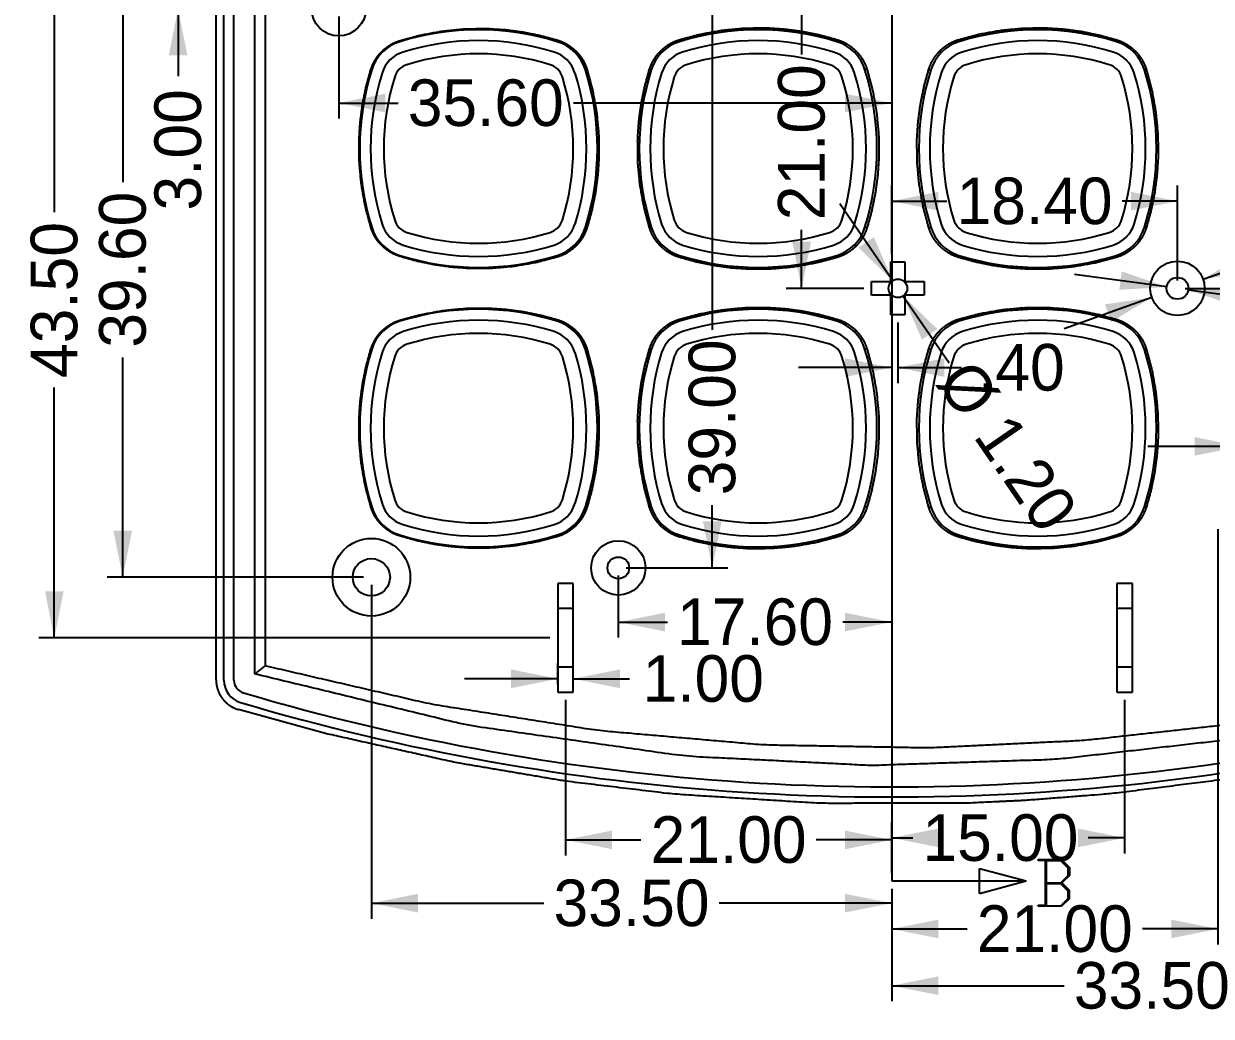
# Model space of a CAD drawing. Extents: x -97 to 297, y -189 to 89.
# Drawn here: x 78.1 to 154.6, y -67.9 to -4 of the extents above; entities that cross this region are included whole.
import ezdxf

# ---------------------------------------------------------------- set-up
doc = ezdxf.new("R2010")
doc.units = 0
doc.header["$MEASUREMENT"] = 0
doc.linetypes.add('dashed', pattern=[0])
doc.linetypes.add('solid', pattern=[0])
doc.layers.add('255', color=7, linetype='solid')
doc.dimstyles.get("Standard").update_dxf_attribs({"dimtxt": 0.18, "dimasz": 0.18, "dimexe": 0.18, "dimexo": 0.0625, "dimgap": 0.09, "dimtad": 0, "dimtih": 1, "dimtoh": 1, "dimdec": 4, "dimzin": 0, "dimdsep": 46, "dimtxsty": 'Standard', "dimcen": 0.09, "dimadec": 0, "dimazin": 0, "dimtfac": 1, "dimtdec": 4, "dimtofl": 0, "dimtmove": 0, "dimatfit": 0, "dimfxl": 1, "dimtolj": 1, "dimtzin": 0, "dimarcsym": 0})

# ---------------------------------------------------------------- blocks, each defined once
blk = doc.blocks.new('*D20')
at = {"layer": '255', "color": 4, "linetype": 'solid'}
for p, q in [((151.706, -20.906), (145.76, -20.103)), ((153.094, -21.094), (160.377, -22.078))]:
    blk.add_line(p, q, dxfattribs=at)
for points in [[(148.653, -21.099), (148.814, -19.91), (151.706, -20.906)], [(156.147, -20.901), (155.986, -22.09), (153.094, -21.094)]]:
    blk.add_solid(points, dxfattribs=at)
at = {"layer": '255', "color": 4, "linetype": 'solid', "insert": (166.862, -22.955), "char_height": 3, "attachment_point": 5, "rotation": 352.30304}
blk.add_mtext('{\\H3.000000;%%C 1.40}', dxfattribs=at)
blk = doc.blocks.new('*D21')
at = {"layer": '255', "color": 4, "linetype": 'solid'}
for p, q in [((154.048, -20.412), (161.502, -17.75)), ((150.752, -21.588), (145.101, -23.606))]:
    blk.add_line(p, q, dxfattribs=at)
for points in [[(156.672, -18.838), (157.075, -19.968), (154.048, -20.412)], [(148.128, -23.162), (147.725, -22.032), (150.752, -21.588)]]:
    blk.add_solid(points, dxfattribs=at)
at = {"layer": '255', "color": 4, "linetype": 'solid', "insert": (167.665, -15.55), "char_height": 3, "attachment_point": 5, "rotation": 19.64898}
blk.add_mtext('{\\H3.000000;%%C 3.50}', dxfattribs=at)
blk = doc.blocks.new('*D24')
at = {"layer": '255', "color": 4, "linetype": 'solid'}
for p, q in [((134.06, -20.506), (130.657, -15.564)), ((134.74, -21.494), (137.698, -25.79))]:
    blk.add_line(p, q, dxfattribs=at)
for points in [[(131.864, -18.375), (132.853, -17.695), (134.06, -20.506)], [(136.936, -23.625), (135.947, -24.305), (134.74, -21.494)]]:
    blk.add_solid(points, dxfattribs=at)
at = {"layer": '255', "color": 4, "linetype": 'solid', "insert": (141.409, -31.18), "char_height": 3, "attachment_point": 5, "rotation": 304.5459}
blk.add_mtext('{\\H3.000000;%%C 1.20}', dxfattribs=at)
blk = doc.blocks.new('*D34')
at = {"layer": '255', "color": 4, "linetype": 'solid'}
for p, q in [((85, 0), (79.087, 0)), ((80.087, 0), (80.087, -16.106)), ((80.087, -43.5), (80.087, -27.394)), ((112, -43.5), (79.087, -43.5))]:
    blk.add_line(p, q, dxfattribs=at)
for points in [[(80.687, -3), (79.487, -3), (80.087, 0)], [(79.487, -40.5), (80.687, -40.5), (80.087, -43.5)]]:
    blk.add_solid(points, dxfattribs=at)
at = {"layer": '255', "color": 4, "linetype": 'solid', "insert": (80.087, -21.75), "char_height": 3, "attachment_point": 5, "rotation": 90}
blk.add_mtext('{\\H3.000000;43.50}', dxfattribs=at)
blk = doc.blocks.new('*D35')
at = {"layer": '255', "color": 4, "linetype": 'solid'}
for p, q in [((113, 0), (123.448, 0)), ((122.448, 0), (122.448, -23.663)), ((122.448, -39), (122.448, -34.951)), ((116.9, -39), (123.448, -39))]:
    blk.add_line(p, q, dxfattribs=at)
for points in [[(123.048, -3), (121.848, -3), (122.448, 0)], [(121.848, -36), (123.048, -36), (122.448, -39)]]:
    blk.add_solid(points, dxfattribs=at)
at = {"layer": '255', "color": 4, "linetype": 'solid', "insert": (122.448, -29.307), "char_height": 3, "attachment_point": 5, "rotation": 90}
blk.add_mtext('{\\H3.000000;39.00}', dxfattribs=at)
blk = doc.blocks.new('*D36')
at = {"layer": '255', "color": 4, "linetype": 'solid'}
for p, q in [((85, 0), (83.491, 0)), ((84.491, 0), (84.491, -14.156)), ((84.491, -39.6), (84.491, -25.444)), ((100, -39.6), (83.491, -39.6))]:
    blk.add_line(p, q, dxfattribs=at)
for points in [[(85.091, -3), (83.891, -3), (84.491, 0)], [(83.891, -36.6), (85.091, -36.6), (84.491, -39.6)]]:
    blk.add_solid(points, dxfattribs=at)
at = {"layer": '255', "color": 4, "linetype": 'solid', "insert": (84.491, -19.8), "char_height": 3, "attachment_point": 5, "rotation": 90}
blk.add_mtext('{\\H3.000000;39.60}', dxfattribs=at)
blk = doc.blocks.new('*D37')
at = {"layer": '255', "color": 4, "linetype": 'solid'}
for p, q in [((133.5, 0), (127.2, 0)), ((128.2, 0), (128.2, -5.951)), ((128.2, -21), (128.2, -17.239)), ((132.2, -21), (127.2, -21))]:
    blk.add_line(p, q, dxfattribs=at)
for points in [[(128.8, -3), (127.6, -3), (128.2, 0)], [(127.6, -18), (128.8, -18), (128.2, -21)]]:
    blk.add_solid(points, dxfattribs=at)
at = {"layer": '255', "color": 4, "linetype": 'solid', "insert": (128.2, -11.595), "char_height": 3, "attachment_point": 5, "rotation": 90}
blk.add_mtext('{\\H3.000000;21.00}', dxfattribs=at)
blk = doc.blocks.new('*D38')
at = {"layer": '255', "color": 4, "linetype": 'solid'}
for p, q in [((156.76, 0), (159.716, 0)), ((158.716, 0), (158.716, -4.856)), ((158.716, -21), (158.716, -16.144)), ((152.9, -21), (159.716, -21))]:
    blk.add_line(p, q, dxfattribs=at)
for points in [[(159.316, -3), (158.116, -3), (158.716, 0)], [(158.116, -18), (159.316, -18), (158.716, -21)]]:
    blk.add_solid(points, dxfattribs=at)
at = {"layer": '255', "color": 4, "linetype": 'solid', "insert": (158.716, -10.5), "char_height": 3, "attachment_point": 5, "rotation": 90}
blk.add_mtext('{\\H3.000000;21.00}', dxfattribs=at)
blk = doc.blocks.new('*D51')
at = {"layer": '255', "color": 4, "linetype": 'solid'}
for p, q in [((88.053, 0), (88.053, 6)), ((86, 0), (89.053, 0)), ((97.9, -3), (87.053, -3)), ((88.053, -3), (88.053, -7.34))]:
    blk.add_line(p, q, dxfattribs=at)
for points in [[(87.453, 3), (88.653, 3), (88.053, 0)], [(88.653, -6), (87.453, -6), (88.053, -3)]]:
    blk.add_solid(points, dxfattribs=at)
at = {"layer": '255', "color": 4, "linetype": 'solid', "insert": (88.053, -12.084), "char_height": 3, "attachment_point": 5, "rotation": 90}
blk.add_mtext('{\\H3.000000;3.00}', dxfattribs=at)
blk = doc.blocks.new('*D63')
at = {"layer": '255', "color": 4, "linetype": 'solid'}
for p, q in [((134, -0.5), (134, -10.068)), ((98.4, -3.5), (98.4, -10.068)), ((98.4, -9.068), (102.219, -9.068)), ((134, -9.068), (113.508, -9.068))]:
    blk.add_line(p, q, dxfattribs=at)
for points in [[(101.4, -8.468), (101.4, -9.668), (98.4, -9.068)], [(131, -9.668), (131, -8.468), (134, -9.068)]]:
    blk.add_solid(points, dxfattribs=at)
at = {"layer": '255', "color": 4, "linetype": 'solid', "insert": (107.863, -9.068), "char_height": 3, "attachment_point": 5}
blk.add_mtext('{\\H3.000000;35.60}', dxfattribs=at)
blk = doc.blocks.new('*D64')
at = {"layer": '255', "color": 4, "linetype": 'solid'}
for p, q in [((134, -18.8), (134, -14.389)), ((152.4, -20.5), (152.4, -14.389)), ((134, -15.389), (137.556, -15.389)), ((152.4, -15.389), (148.844, -15.389))]:
    blk.add_line(p, q, dxfattribs=at)
for points in [[(137, -14.789), (137, -15.989), (134, -15.389)], [(149.4, -15.989), (149.4, -14.789), (152.4, -15.389)]]:
    blk.add_solid(points, dxfattribs=at)
at = {"layer": '255', "color": 4, "linetype": 'solid', "insert": (143.2, -15.389), "char_height": 3, "attachment_point": 5}
blk.add_mtext('{\\H3.000000;18.40}', dxfattribs=at)
blk = doc.blocks.new('*D65')
at = {"layer": '255', "color": 4, "linetype": 'solid'}
for p, q in [((134, -23.2), (134, -27.104)), ((134.4, -23.2), (134.4, -27.104)), ((134, -26.104), (128, -26.104)), ((134.4, -26.104), (138.505, -26.104))]:
    blk.add_line(p, q, dxfattribs=at)
for points in [[(131, -26.704), (131, -25.504), (134, -26.104)], [(137.4, -25.504), (137.4, -26.704), (134.4, -26.104)]]:
    blk.add_solid(points, dxfattribs=at)
at = {"layer": '255', "color": 4, "linetype": 'solid', "insert": (142.349, -26.104), "char_height": 3, "attachment_point": 5}
blk.add_mtext('{\\H3.000000;.40}', dxfattribs=at)
blk = doc.blocks.new('*D66')
at = {"layer": '255', "color": 4, "linetype": 'solid'}
for p, q in [((112.5, -46.5), (112.5, -45.141)), ((113.5, -46.5), (113.5, -45.141)), ((112.5, -46.141), (106.5, -46.141)), ((113.5, -46.141), (117.126, -46.141))]:
    blk.add_line(p, q, dxfattribs=at)
for points in [[(109.5, -46.741), (109.5, -45.541), (112.5, -46.141)], [(116.5, -45.541), (116.5, -46.741), (113.5, -46.141)]]:
    blk.add_solid(points, dxfattribs=at)
at = {"layer": '255', "color": 4, "linetype": 'solid', "insert": (121.87, -46.141), "char_height": 3, "attachment_point": 5}
blk.add_mtext('{\\H3.000000;1.00}', dxfattribs=at)
blk = doc.blocks.new('*D68')
at = {"layer": '255', "color": 4, "linetype": 'solid'}
for p, q in [((156.5, -34.5), (156.5, -30.177)), ((160.5, -34.5), (160.5, -30.177)), ((156.5, -31.177), (150.5, -31.177)), ((160.5, -31.177), (164.326, -31.177))]:
    blk.add_line(p, q, dxfattribs=at)
for points in [[(153.5, -31.777), (153.5, -30.577), (156.5, -31.177)], [(163.5, -30.577), (163.5, -31.777), (160.5, -31.177)]]:
    blk.add_solid(points, dxfattribs=at)
at = {"layer": '255', "color": 4, "linetype": 'solid', "insert": (169.07, -31.177), "char_height": 3, "attachment_point": 5}
blk.add_mtext('{\\H3.000000;4.00}', dxfattribs=at)
blk = doc.blocks.new('*D69')
at = {"layer": '255', "color": 4, "linetype": 'solid'}
for p, q in [((167.5, -37.6), (167.5, -66.899)), ((134, -59.656), (134, -66.899)), ((134, -65.899), (145.106, -65.899)), ((167.5, -65.899), (156.394, -65.899))]:
    blk.add_line(p, q, dxfattribs=at)
for points in [[(137, -65.299), (137, -66.499), (134, -65.899)], [(164.5, -66.499), (164.5, -65.299), (167.5, -65.899)]]:
    blk.add_solid(points, dxfattribs=at)
at = {"layer": '255', "color": 4, "linetype": 'solid', "insert": (150.75, -65.899), "char_height": 3, "attachment_point": 5}
blk.add_mtext('{\\H3.000000;33.50}', dxfattribs=at)
blk = doc.blocks.new('*D70')
at = {"layer": '255', "color": 4, "linetype": 'solid'}
for p, q in [((155, -36.5), (155, -63.246)), ((134, -59.656), (134, -63.246)), ((134, -62.246), (138.856, -62.246)), ((155, -62.246), (150.144, -62.246))]:
    blk.add_line(p, q, dxfattribs=at)
for points in [[(137, -61.646), (137, -62.846), (134, -62.246)], [(152, -62.846), (152, -61.646), (155, -62.246)]]:
    blk.add_solid(points, dxfattribs=at)
at = {"layer": '255', "color": 4, "linetype": 'solid', "insert": (144.5, -62.246), "char_height": 3, "attachment_point": 5}
blk.add_mtext('{\\H3.000000;21.00}', dxfattribs=at)
blk = doc.blocks.new('*D71')
at = {"layer": '255', "color": 4, "linetype": 'solid'}
for p, q in [((100.5, -40.1), (100.5, -61.586)), ((134, -59.656), (134, -61.586)), ((100.5, -60.586), (111.606, -60.586)), ((134, -60.586), (122.894, -60.586))]:
    blk.add_line(p, q, dxfattribs=at)
for points in [[(103.5, -59.986), (103.5, -61.186), (100.5, -60.586)], [(131, -61.186), (131, -59.986), (134, -60.586)]]:
    blk.add_solid(points, dxfattribs=at)
at = {"layer": '255', "color": 4, "linetype": 'solid', "insert": (117.25, -60.586), "char_height": 3, "attachment_point": 5}
blk.add_mtext('{\\H3.000000;33.50}', dxfattribs=at)
blk = doc.blocks.new('*D72')
at = {"layer": '255', "color": 4, "linetype": 'solid'}
for p, q in [((116.4, -39.5), (116.4, -43.488)), ((116.4, -42.488), (119.556, -42.488)), ((134, -42.488), (130.844, -42.488)), ((134, -42.1), (134, -43.488))]:
    blk.add_line(p, q, dxfattribs=at)
for points in [[(119.4, -41.888), (119.4, -43.088), (116.4, -42.488)], [(131, -43.088), (131, -41.888), (134, -42.488)]]:
    blk.add_solid(points, dxfattribs=at)
at = {"layer": '255', "color": 4, "linetype": 'solid', "insert": (125.2, -42.488), "char_height": 3, "attachment_point": 5}
blk.add_mtext('{\\H3.000000;17.60}', dxfattribs=at)
blk = doc.blocks.new('*D73')
at = {"layer": '255', "color": 4, "linetype": 'solid'}
for p, q in [((149, -47.5), (149, -57.386)), ((134, -58.656), (134, -55.386)), ((134, -56.386), (135.359, -56.386)), ((149, -56.386), (146.647, -56.386))]:
    blk.add_line(p, q, dxfattribs=at)
for points in [[(137, -55.786), (137, -56.986), (134, -56.386)], [(146, -56.986), (146, -55.786), (149, -56.386)]]:
    blk.add_solid(points, dxfattribs=at)
at = {"layer": '255', "color": 4, "linetype": 'solid', "insert": (141.003, -56.386), "char_height": 3, "attachment_point": 5}
blk.add_mtext('{\\H3.000000;15.00}', dxfattribs=at)
blk = doc.blocks.new('*D74')
at = {"layer": '255', "color": 4, "linetype": 'solid'}
for p, q in [((113, -47.5), (113, -57.512)), ((134, -58.656), (134, -55.512)), ((113, -56.512), (117.856, -56.512)), ((134, -56.512), (129.144, -56.512))]:
    blk.add_line(p, q, dxfattribs=at)
for points in [[(116, -55.912), (116, -57.112), (113, -56.512)], [(131, -57.112), (131, -55.912), (134, -56.512)]]:
    blk.add_solid(points, dxfattribs=at)
at = {"layer": '255', "color": 4, "linetype": 'solid', "insert": (123.5, -56.512), "char_height": 3, "attachment_point": 5}
blk.add_mtext('{\\H3.000000;21.00}', dxfattribs=at)

msp = doc.modelspace()

# ---------------------------------------------------------------- linework, layer by layer
at = {"layer": '255', "color": 1, "linetype": 'dashed'}
msp.add_line((134, 59.205), (134, -59.156), dxfattribs=at)
at = {"layer": '255', "color": 3, "linetype": 'solid'}
for p, q in [((90.5, -46.203), (90.5, 48.326)), ((91, -46.228), (91, 48.326)), ((91.65, -46.228), (91.65, 48.326)), ((93, -45.828), (93, 47.859)), ((93.67, 47.246), (93.67, -45.312)), ((102.31, -5.059), (102.33, -5.121)), ((112.501, -5.022), (112.47, -5.121)), ((120.293, -5.004), (120.33, -5.121)), ((130.511, -4.992), (130.47, -5.121)), ((138.29, -4.993), (138.33, -5.121)), ((148.506, -5.006), (148.47, -5.121)), ((100.467, -6.913), (100.521, -6.93)), ((114.383, -6.897), (114.279, -6.93)), ((118.408, -6.894), (118.521, -6.93)), ((132.408, -6.889), (132.279, -6.93)), ((136.392, -6.889), (136.521, -6.93)), ((150.391, -6.895), (150.279, -6.93)), ((100.467, -17.087), (100.521, -17.07)), ((114.383, -17.103), (114.279, -17.07)), ((118.408, -17.106), (118.521, -17.07)), ((132.408, -17.111), (132.279, -17.07)), ((136.392, -17.111), (136.521, -17.07)), ((150.391, -17.105), (150.279, -17.07)), ((102.31, -18.941), (102.33, -18.879)), ((112.501, -18.977), (112.47, -18.879)), ((120.293, -18.996), (120.33, -18.879)), ((130.511, -19.008), (130.47, -18.879)), ((138.29, -19.007), (138.33, -18.879)), ((148.506, -18.994), (148.47, -18.879)), ((133.95, -19.3), (134.85, -19.3)), ((133.95, -20.55), (133.95, -19.3)), ((134.85, -19.3), (134.85, -20.55)), ((132.7, -20.55), (133.95, -20.55)), ((132.7, -21.45), (132.7, -20.55)), ((134.85, -20.55), (136.1, -20.55)), ((136.1, -20.55), (136.1, -21.45)), ((133.95, -21.45), (132.7, -21.45)), ((133.95, -22.7), (133.95, -21.45)), ((134.85, -21.45), (134.85, -22.7)), ((136.1, -21.45), (134.85, -21.45)), ((134.85, -22.7), (133.95, -22.7)), ((102.31, -23.059), (102.33, -23.121)), ((112.501, -23.022), (112.47, -23.121)), ((120.293, -23.004), (120.33, -23.121)), ((130.511, -22.992), (130.47, -23.121)), ((138.29, -22.993), (138.33, -23.121)), ((148.506, -23.006), (148.47, -23.121)), ((100.467, -24.913), (100.521, -24.93)), ((114.383, -24.897), (114.279, -24.93)), ((118.408, -24.894), (118.521, -24.93)), ((132.408, -24.889), (132.279, -24.93)), ((136.392, -24.889), (136.521, -24.93)), ((150.391, -24.895), (150.279, -24.93)), ((100.467, -35.087), (100.521, -35.07)), ((114.383, -35.103), (114.279, -35.07)), ((118.408, -35.106), (118.521, -35.07)), ((132.408, -35.111), (132.279, -35.07)), ((136.392, -35.111), (136.521, -35.07)), ((150.391, -35.105), (150.279, -35.07)), ((102.31, -36.941), (102.33, -36.879)), ((112.501, -36.977), (112.47, -36.879)), ((120.293, -36.996), (120.33, -36.879)), ((130.511, -37.008), (130.47, -36.879)), ((138.29, -37.007), (138.33, -36.879)), ((148.506, -36.994), (148.47, -36.879)), ((112.5, -40), (112.5, -41.6)), ((113.5, -40), (112.5, -40)), ((113.5, -41.6), (113.5, -40)), ((148.5, -40), (148.5, -41.6)), ((149.5, -40), (148.5, -40)), ((149.5, -41.6), (149.5, -40)), ((112.5, -41.6), (112.5, -45.4)), ((112.5, -41.6), (113.5, -41.6)), ((113.5, -45.4), (113.5, -41.6)), ((148.5, -41.6), (148.5, -45.4)), ((148.5, -41.6), (149.5, -41.6)), ((149.5, -45.4), (149.5, -41.6)), ((112.5, -45.4), (112.5, -47)), ((113.5, -45.4), (112.5, -45.4)), ((113.5, -47), (113.5, -45.4)), ((148.5, -45.4), (148.5, -47)), ((149.5, -45.4), (148.5, -45.4)), ((149.5, -47), (149.5, -45.4)), ((112.5, -47), (113.5, -47)), ((148.5, -47), (149.5, -47)), ((97.696, -49.697), (91.936, -48.122))]:
    msp.add_line(p, q, dxfattribs=at)
at = {"layer": '255', "color": 1, "linetype": 'solid'}
for p, q in [((143.429, -57.777), (144.925, -57.777)), ((143.429, -57.849), (143.429, -57.777)), ((143.894, -57.849), (143.429, -57.849)), ((143.894, -60.721), (143.894, -57.849)), ((143.951, -57.852), (143.951, -59.268)), ((144.893, -57.852), (143.951, -57.852)), ((145.367, -58.325), (144.893, -57.852)), ((144.925, -57.777), (145.44, -58.289)), ((139.656, -59.959), (139.656, -58.352)), ((139.656, -58.352), (142.656, -59.156)), ((145.367, -58.795), (144.893, -59.268)), ((145.44, -58.803), (144.961, -59.277)), ((145.367, -58.795), (145.367, -58.325)), ((145.44, -58.289), (145.44, -58.803)), ((134, -59.156), (142.656, -59.156)), ((139.656, -59.959), (142.656, -59.156)), ((143.951, -59.268), (144.893, -59.268)), ((143.951, -59.341), (143.951, -60.755)), ((144.893, -59.341), (143.951, -59.341)), ((145.367, -59.813), (144.893, -59.341)), ((144.961, -59.277), (145.44, -59.768)), ((145.367, -60.283), (144.893, -60.755)), ((145.44, -60.282), (144.925, -60.777)), ((145.367, -60.283), (145.367, -59.813)), ((145.44, -60.282), (145.44, -59.768)), ((143.429, -60.721), (143.894, -60.721)), ((143.429, -60.777), (143.429, -60.721)), ((144.925, -60.777), (143.429, -60.777)), ((143.951, -60.755), (144.893, -60.755))]:
    msp.add_line(p, q, dxfattribs=at)
at = {"layer": '255', "color": 3, "linetype": 'solid'}
for centre, radius in [((98.4, -3), 1.75), ((152.4, -21), 1.75), ((134.4, -21), 0.6), ((152.4, -21), 0.7), ((100.5, -39.6), 2.5), ((116.4, -39), 1.75), ((100.5, -39.6), 1.2), ((116.4, -39), 0.7)]:
    msp.add_circle(centre, radius, dxfattribs=at)
for centre, radius, start, end in [((107.4, -21.404), 17.054, 72.70355, 107.2965), ((125.4, -21.404), 17.054, 72.70355, 107.2965), ((143.4, -21.404), 17.054, 72.70355, 107.2965), ((103.147, -7.747), 2.75, 107.2965, 162.7035), ((107.4, -21.404), 16.354, 72.70354, 107.2965), ((111.653, -7.747), 2.75, 17.29682, 72.70382), ((121.147, -7.747), 2.75, 107.2965, 162.7035), ((125.4, -21.404), 16.354, 72.70354, 107.2965), ((129.653, -7.747), 2.75, 17.29682, 72.70382), ((139.147, -7.747), 2.75, 107.2965, 162.7035), ((143.4, -21.404), 16.354, 72.70354, 107.2965), ((147.653, -7.747), 2.75, 17.29682, 72.70382), ((103.147, -7.747), 2.05, 107.2965, 162.7035), ((107.4, -21.404), 15.504, 72.70355, 107.2965), ((111.653, -7.747), 2.05, 17.29691, 72.70382), ((121.147, -7.747), 2.05, 107.2965, 162.7035), ((125.4, -21.404), 15.504, 72.70355, 107.2965), ((129.653, -7.747), 2.05, 17.29691, 72.70382), ((139.147, -7.747), 2.05, 107.2965, 162.7035), ((143.4, -21.404), 15.504, 72.70355, 107.2965), ((147.653, -7.747), 2.05, 17.29691, 72.70382), ((103.147, -7.747), 1.2, 107.2965, 162.7035), ((111.653, -7.747), 1.2, 17.29722, 72.70422), ((121.147, -7.747), 1.2, 107.2965, 162.7035), ((129.653, -7.747), 1.2, 17.29722, 72.70422), ((139.147, -7.747), 1.2, 107.2965, 162.7035), ((147.653, -7.747), 1.2, 17.29722, 72.70422), ((116.804, -12), 17.054, 162.7035, 197.29656), ((116.804, -12), 16.354, 162.7035, 197.29656), ((116.804, -12), 15.504, 162.7035, 197.2965), ((97.996, -12), 15.504, 342.7035, 377.29655), ((97.996, -12), 16.354, 342.7035, 377.29655), ((97.996, -12), 17.054, 342.7035, 377.29655), ((134.804, -12), 17.054, 162.7035, 197.29656), ((134.804, -12), 16.354, 162.7035, 197.29656), ((134.804, -12), 15.504, 162.7035, 197.2965), ((115.996, -12), 15.504, 342.7035, 377.29655), ((115.996, -12), 16.354, 342.7035, 377.29655), ((115.996, -12), 17.054, 342.7035, 377.29655), ((152.804, -12), 17.054, 162.7035, 197.29656), ((152.804, -12), 16.354, 162.7035, 197.29656), ((152.804, -12), 15.504, 162.7035, 197.2965), ((133.996, -12), 15.504, 342.7035, 377.29655), ((133.996, -12), 16.354, 342.7035, 377.29655), ((133.996, -12), 17.054, 342.7035, 377.29655), ((103.147, -16.253), 1.2, 197.2965, 252.7035), ((111.653, -16.253), 1.2, 287.2965, 342.7035), ((121.147, -16.253), 1.2, 197.2965, 252.7035), ((129.653, -16.253), 1.2, 287.2965, 342.7035), ((139.147, -16.253), 1.2, 197.2965, 252.7035), ((147.653, -16.253), 1.2, 287.2965, 342.7035), ((103.147, -16.253), 2.75, 197.29689, 252.7033), ((103.147, -16.253), 2.05, 197.297, 252.7033), ((107.4, -2.596), 15.504, 252.7035, 287.2965), ((111.653, -16.253), 2.05, 287.2965, 342.7035), ((111.653, -16.253), 2.75, 287.2965, 342.7035), ((121.147, -16.253), 2.75, 197.29689, 252.7033), ((121.147, -16.253), 2.05, 197.297, 252.7033), ((125.4, -2.596), 15.504, 252.7035, 287.2965), ((129.653, -16.253), 2.05, 287.2965, 342.7035), ((129.653, -16.253), 2.75, 287.2965, 342.7035), ((139.147, -16.253), 2.75, 197.29689, 252.7033), ((139.147, -16.253), 2.05, 197.297, 252.7033), ((143.4, -2.596), 15.504, 252.7035, 287.2965), ((147.653, -16.253), 2.05, 287.2965, 342.7035), ((147.653, -16.253), 2.75, 287.2965, 342.7035), ((107.4, -2.596), 16.354, 252.70347, 287.2965), ((125.4, -2.596), 16.354, 252.70347, 287.2965), ((143.4, -2.596), 16.354, 252.70347, 287.2965), ((107.4, -2.596), 17.054, 252.70347, 287.2965), ((125.4, -2.596), 17.054, 252.70347, 287.2965), ((143.4, -2.596), 17.054, 252.70347, 287.2965), ((107.4, -39.404), 17.054, 72.70355, 107.2965), ((125.4, -39.404), 17.054, 72.70355, 107.2965), ((143.4, -39.404), 17.054, 72.70355, 107.2965), ((103.147, -25.747), 2.75, 107.2965, 162.7035), ((107.4, -39.404), 16.354, 72.70354, 107.2965), ((111.653, -25.747), 2.75, 17.29682, 72.70382), ((121.147, -25.747), 2.75, 107.2965, 162.7035), ((125.4, -39.404), 16.354, 72.70354, 107.2965), ((129.653, -25.747), 2.75, 17.29682, 72.70382), ((139.147, -25.747), 2.75, 107.2965, 162.7035), ((143.4, -39.404), 16.354, 72.70354, 107.2965), ((147.653, -25.747), 2.75, 17.29682, 72.70382), ((103.147, -25.747), 2.05, 107.2965, 162.7035), ((107.4, -39.404), 15.504, 72.70355, 107.2965), ((111.653, -25.747), 2.05, 17.29691, 72.70382), ((121.147, -25.747), 2.05, 107.2965, 162.7035), ((125.4, -39.404), 15.504, 72.70355, 107.2965), ((129.653, -25.747), 2.05, 17.29691, 72.70382), ((139.147, -25.747), 2.05, 107.2965, 162.7035), ((143.4, -39.404), 15.504, 72.70355, 107.2965), ((147.653, -25.747), 2.05, 17.29691, 72.70382), ((116.804, -30), 17.054, 162.7035, 197.29656), ((116.804, -30), 16.354, 162.7035, 197.29656), ((103.147, -25.747), 1.2, 107.2965, 162.7035), ((111.653, -25.747), 1.2, 17.29722, 72.70422), ((97.996, -30), 16.354, 342.7035, 377.29655), ((97.996, -30), 17.054, 342.7035, 377.29655), ((134.804, -30), 17.054, 162.7035, 197.29656), ((134.804, -30), 16.354, 162.7035, 197.29656), ((121.147, -25.747), 1.2, 107.2965, 162.7035), ((129.653, -25.747), 1.2, 17.29722, 72.70422), ((115.996, -30), 16.354, 342.7035, 377.29655), ((115.996, -30), 17.054, 342.7035, 377.29655), ((152.804, -30), 17.054, 162.7035, 197.29656), ((152.804, -30), 16.354, 162.7035, 197.29656), ((139.147, -25.747), 1.2, 107.2965, 162.7035), ((147.653, -25.747), 1.2, 17.29722, 72.70422), ((133.996, -30), 16.354, 342.7035, 377.29655), ((133.996, -30), 17.054, 342.7035, 377.29655), ((116.804, -30), 15.504, 162.7035, 197.2965), ((97.996, -30), 15.504, 342.7035, 377.29655), ((134.804, -30), 15.504, 162.7035, 197.2965), ((115.996, -30), 15.504, 342.7035, 377.29655), ((152.804, -30), 15.504, 162.7035, 197.2965), ((133.996, -30), 15.504, 342.7035, 377.29655), ((103.147, -34.253), 2.75, 197.29689, 252.7033), ((103.147, -34.253), 2.05, 197.297, 252.7033), ((103.147, -34.253), 1.2, 197.2965, 252.7035), ((111.653, -34.253), 1.2, 287.2965, 342.7035), ((111.653, -34.253), 2.05, 287.2965, 342.7035), ((111.653, -34.253), 2.75, 287.2965, 342.7035), ((121.147, -34.253), 2.75, 197.29689, 252.7033), ((121.147, -34.253), 2.05, 197.297, 252.7033), ((121.147, -34.253), 1.2, 197.2965, 252.7035), ((129.653, -34.253), 1.2, 287.2965, 342.7035), ((129.653, -34.253), 2.05, 287.2965, 342.7035), ((129.653, -34.253), 2.75, 287.2965, 342.7035), ((139.147, -34.253), 2.75, 197.29689, 252.7033), ((139.147, -34.253), 2.05, 197.297, 252.7033), ((139.147, -34.253), 1.2, 197.2965, 252.7035), ((147.653, -34.253), 1.2, 287.2965, 342.7035), ((147.653, -34.253), 2.05, 287.2965, 342.7035), ((147.653, -34.253), 2.75, 287.2965, 342.7035), ((107.4, -20.596), 15.504, 252.7035, 287.2965), ((125.4, -20.596), 15.504, 252.7035, 287.2965), ((143.4, -20.596), 15.504, 252.7035, 287.2965), ((107.4, -20.596), 16.354, 252.70347, 287.2965), ((125.4, -20.596), 16.354, 252.70347, 287.2965), ((143.4, -20.596), 16.354, 252.70347, 287.2965), ((107.4, -20.596), 17.054, 252.70347, 287.2965), ((125.4, -20.596), 17.054, 252.70347, 287.2965), ((143.4, -20.596), 17.054, 252.70347, 287.2965), ((92.5, -46.228), 1.5, 180, 253.48618), ((92.5, -46.228), 0.85, 180, 253.48618), ((134, 93.75), 146.85, 253.48618, 279.0638), ((134, 93.75), 147.5, 253.48618, 279.0638)]:
    msp.add_arc(centre, radius, start, end, dxfattribs=at)
for points in [[(102.31, -5.059), (103.686, -4.687), (105.088, -4.43), (106.549, -4.288), (108.018, -4.273), (109.144, -4.347), (110.263, -4.495), (111.391, -4.721), (112.501, -5.022)], [(120.293, -5.004), (121.667, -4.635), (123.067, -4.382), (124.524, -4.243), (125.989, -4.229), (127.125, -4.304), (128.254, -4.455), (129.392, -4.685), (130.511, -4.992)], [(138.29, -4.993), (139.665, -4.627), (141.065, -4.377), (142.523, -4.242), (143.987, -4.231), (145.124, -4.309), (146.253, -4.463), (147.389, -4.696), (148.506, -5.006)], [(100.467, -6.913), (100.546, -6.693), (100.642, -6.48), (100.759, -6.27), (100.894, -6.071), (101.04, -5.889), (101.201, -5.72), (101.38, -5.561), (101.572, -5.418), (101.744, -5.309), (101.924, -5.213), (102.114, -5.129), (102.31, -5.059)], [(112.501, -5.022), (112.725, -5.102), (112.941, -5.199), (113.154, -5.318), (113.356, -5.455), (113.541, -5.603), (113.713, -5.767), (113.875, -5.95), (114.021, -6.146), (114.13, -6.322), (114.227, -6.504), (114.312, -6.698), (114.383, -6.897)], [(118.408, -6.894), (118.488, -6.669), (118.587, -6.452), (118.707, -6.237), (118.845, -6.034), (118.995, -5.848), (119.16, -5.676), (119.344, -5.513), (119.541, -5.367), (119.717, -5.257), (119.9, -5.16), (120.094, -5.075), (120.293, -5.004)], [(130.511, -4.992), (130.736, -5.073), (130.955, -5.172), (131.17, -5.292), (131.374, -5.431), (131.56, -5.582), (131.734, -5.747), (131.897, -5.932), (132.044, -6.131), (132.154, -6.308), (132.252, -6.492), (132.337, -6.688), (132.408, -6.889)], [(136.392, -6.889), (136.473, -6.664), (136.572, -6.445), (136.692, -6.23), (136.831, -6.026), (136.982, -5.84), (137.148, -5.667), (137.333, -5.504), (137.531, -5.357), (137.708, -5.246), (137.893, -5.149), (138.088, -5.063), (138.29, -4.993)], [(148.506, -5.006), (148.731, -5.086), (148.949, -5.186), (149.163, -5.306), (149.366, -5.445), (149.551, -5.596), (149.724, -5.762), (149.886, -5.947), (150.032, -6.145), (150.14, -6.32), (150.236, -6.503), (150.321, -6.696), (150.391, -6.895)], [(100.467, -17.087), (100.104, -15.719), (99.855, -14.325), (99.72, -12.875), (99.707, -11.417), (99.783, -10.285), (99.934, -9.16), (100.163, -8.027), (100.467, -6.913)], [(114.383, -6.897), (114.749, -8.267), (115.001, -9.663), (115.138, -11.117), (115.151, -12.576), (115.075, -13.714), (114.923, -14.845), (114.691, -15.983), (114.383, -17.103)], [(118.408, -17.106), (118.041, -15.726), (117.79, -14.321), (117.654, -12.858), (117.644, -11.389), (117.721, -10.259), (117.873, -9.136), (118.103, -8.006), (118.408, -6.894)], [(132.408, -6.889), (132.776, -8.269), (133.028, -9.675), (133.164, -11.139), (133.175, -12.609), (133.097, -13.741), (132.945, -14.865), (132.715, -15.997), (132.408, -17.111)], [(136.392, -17.111), (136.024, -15.731), (135.772, -14.325), (135.636, -12.862), (135.625, -11.392), (135.703, -10.26), (135.855, -9.135), (136.086, -8.003), (136.392, -6.889)], [(150.391, -6.895), (150.757, -8.274), (151.008, -9.679), (151.144, -11.141), (151.154, -12.61), (151.077, -13.74), (150.925, -14.863), (150.695, -15.993), (150.391, -17.105)], [(102.31, -18.941), (102.089, -18.861), (101.876, -18.763), (101.665, -18.643), (101.466, -18.506), (101.284, -18.357), (101.115, -18.193), (100.955, -18.01), (100.812, -17.813), (100.708, -17.644), (100.616, -17.467), (100.535, -17.28), (100.467, -17.087)], [(114.383, -17.103), (114.303, -17.326), (114.205, -17.541), (114.086, -17.753), (113.949, -17.955), (113.8, -18.138), (113.636, -18.309), (113.454, -18.47), (113.258, -18.615), (113.082, -18.725), (112.897, -18.822), (112.702, -18.907), (112.501, -18.977)], [(120.293, -18.996), (120.068, -18.915), (119.851, -18.816), (119.636, -18.695), (119.433, -18.556), (119.248, -18.405), (119.075, -18.24), (118.913, -18.055), (118.767, -17.856), (118.658, -17.681), (118.562, -17.498), (118.478, -17.305), (118.408, -17.106)], [(132.408, -17.111), (132.328, -17.337), (132.228, -17.555), (132.108, -17.77), (131.969, -17.974), (131.818, -18.161), (131.652, -18.334), (131.467, -18.497), (131.269, -18.644), (131.092, -18.754), (130.907, -18.852), (130.712, -18.937), (130.511, -19.008)], [(138.29, -19.007), (138.064, -18.927), (137.846, -18.828), (137.63, -18.707), (137.426, -18.569), (137.24, -18.418), (137.067, -18.252), (136.904, -18.067), (136.757, -17.869), (136.646, -17.692), (136.548, -17.507), (136.463, -17.312), (136.392, -17.111)], [(150.391, -17.105), (150.31, -17.33), (150.212, -17.547), (150.092, -17.762), (149.954, -17.965), (149.804, -18.151), (149.639, -18.323), (149.455, -18.485), (149.258, -18.632), (149.083, -18.742), (148.9, -18.839), (148.706, -18.924), (148.506, -18.994)], [(112.501, -18.977), (111.121, -19.34), (109.716, -19.587), (108.255, -19.718), (106.789, -19.723), (105.662, -19.641), (104.543, -19.485), (103.417, -19.25), (102.31, -18.941)], [(130.511, -19.008), (129.135, -19.373), (127.735, -19.624), (126.277, -19.759), (124.814, -19.77), (123.677, -19.692), (122.547, -19.538), (121.411, -19.305), (120.293, -18.996)], [(148.506, -18.994), (147.133, -19.363), (145.733, -19.617), (144.275, -19.756), (142.811, -19.77), (141.674, -19.695), (140.545, -19.544), (139.408, -19.314), (138.29, -19.007)], [(102.31, -23.059), (103.686, -22.687), (105.088, -22.43), (106.549, -22.288), (108.018, -22.273), (109.144, -22.347), (110.263, -22.495), (111.391, -22.721), (112.501, -23.022)], [(120.293, -23.004), (121.667, -22.635), (123.067, -22.382), (124.524, -22.243), (125.989, -22.229), (127.125, -22.304), (128.254, -22.455), (129.392, -22.685), (130.511, -22.992)], [(138.29, -22.993), (139.665, -22.627), (141.065, -22.377), (142.523, -22.242), (143.987, -22.231), (145.124, -22.309), (146.253, -22.463), (147.389, -22.696), (148.506, -23.006)], [(100.467, -24.913), (100.546, -24.693), (100.642, -24.48), (100.759, -24.27), (100.894, -24.071), (101.04, -23.889), (101.201, -23.72), (101.38, -23.561), (101.572, -23.418), (101.744, -23.309), (101.924, -23.213), (102.114, -23.129), (102.31, -23.059)], [(112.501, -23.022), (112.725, -23.102), (112.941, -23.199), (113.154, -23.318), (113.356, -23.455), (113.541, -23.603), (113.713, -23.767), (113.875, -23.95), (114.021, -24.146), (114.13, -24.322), (114.227, -24.504), (114.312, -24.698), (114.383, -24.897)], [(118.408, -24.894), (118.488, -24.669), (118.587, -24.452), (118.707, -24.237), (118.845, -24.034), (118.995, -23.848), (119.16, -23.676), (119.344, -23.513), (119.541, -23.367), (119.717, -23.257), (119.9, -23.16), (120.094, -23.075), (120.293, -23.004)], [(130.511, -22.992), (130.736, -23.073), (130.955, -23.172), (131.17, -23.292), (131.374, -23.431), (131.56, -23.582), (131.734, -23.747), (131.897, -23.932), (132.044, -24.131), (132.154, -24.308), (132.252, -24.492), (132.337, -24.688), (132.408, -24.889)], [(136.392, -24.889), (136.473, -24.664), (136.572, -24.445), (136.692, -24.23), (136.831, -24.026), (136.982, -23.84), (137.148, -23.667), (137.333, -23.504), (137.531, -23.357), (137.708, -23.246), (137.893, -23.149), (138.088, -23.063), (138.29, -22.993)], [(148.506, -23.006), (148.731, -23.086), (148.949, -23.186), (149.163, -23.306), (149.366, -23.445), (149.551, -23.596), (149.724, -23.762), (149.886, -23.947), (150.032, -24.145), (150.14, -24.32), (150.236, -24.503), (150.321, -24.696), (150.391, -24.895)], [(100.467, -35.087), (100.104, -33.719), (99.855, -32.325), (99.72, -30.875), (99.707, -29.417), (99.783, -28.285), (99.934, -27.16), (100.163, -26.027), (100.467, -24.913)], [(114.383, -24.897), (114.749, -26.267), (115.001, -27.663), (115.138, -29.117), (115.151, -30.576), (115.075, -31.714), (114.923, -32.845), (114.691, -33.983), (114.383, -35.103)], [(118.408, -35.106), (118.041, -33.726), (117.79, -32.321), (117.654, -30.858), (117.644, -29.389), (117.721, -28.259), (117.873, -27.136), (118.103, -26.006), (118.408, -24.894)], [(132.408, -24.889), (132.776, -26.269), (133.028, -27.675), (133.164, -29.139), (133.175, -30.609), (133.097, -31.741), (132.945, -32.865), (132.715, -33.997), (132.408, -35.111)], [(136.392, -35.111), (136.024, -33.731), (135.772, -32.325), (135.636, -30.862), (135.625, -29.392), (135.703, -28.26), (135.855, -27.135), (136.086, -26.003), (136.392, -24.889)], [(150.391, -24.895), (150.757, -26.274), (151.008, -27.679), (151.144, -29.141), (151.154, -30.61), (151.077, -31.74), (150.925, -32.863), (150.695, -33.993), (150.391, -35.105)], [(102.31, -36.941), (102.089, -36.861), (101.876, -36.763), (101.665, -36.643), (101.466, -36.506), (101.284, -36.357), (101.115, -36.193), (100.955, -36.01), (100.812, -35.813), (100.708, -35.644), (100.616, -35.467), (100.535, -35.28), (100.467, -35.087)], [(114.383, -35.103), (114.303, -35.326), (114.205, -35.541), (114.086, -35.753), (113.949, -35.955), (113.8, -36.138), (113.636, -36.309), (113.454, -36.47), (113.258, -36.615), (113.082, -36.725), (112.897, -36.822), (112.702, -36.907), (112.501, -36.977)], [(120.293, -36.996), (120.068, -36.915), (119.851, -36.816), (119.636, -36.695), (119.433, -36.556), (119.248, -36.405), (119.075, -36.24), (118.913, -36.055), (118.767, -35.856), (118.658, -35.681), (118.562, -35.498), (118.478, -35.305), (118.408, -35.106)], [(132.408, -35.111), (132.328, -35.337), (132.228, -35.555), (132.108, -35.77), (131.969, -35.974), (131.818, -36.161), (131.652, -36.334), (131.467, -36.497), (131.269, -36.644), (131.092, -36.754), (130.907, -36.852), (130.712, -36.937), (130.511, -37.008)], [(138.29, -37.007), (138.064, -36.927), (137.846, -36.828), (137.63, -36.707), (137.426, -36.569), (137.24, -36.418), (137.067, -36.252), (136.904, -36.067), (136.757, -35.869), (136.646, -35.692), (136.548, -35.507), (136.463, -35.312), (136.392, -35.111)], [(150.391, -35.105), (150.31, -35.33), (150.212, -35.547), (150.092, -35.762), (149.954, -35.965), (149.804, -36.151), (149.639, -36.323), (149.455, -36.485), (149.258, -36.632), (149.083, -36.742), (148.9, -36.839), (148.706, -36.924), (148.506, -36.994)], [(112.501, -36.977), (111.121, -37.34), (109.716, -37.587), (108.255, -37.718), (106.789, -37.723), (105.662, -37.641), (104.543, -37.485), (103.417, -37.25), (102.31, -36.941)], [(130.511, -37.008), (129.135, -37.373), (127.735, -37.624), (126.277, -37.759), (124.814, -37.77), (123.677, -37.692), (122.547, -37.538), (121.411, -37.305), (120.293, -36.996)], [(148.506, -36.994), (147.133, -37.363), (145.733, -37.617), (144.275, -37.756), (142.811, -37.77), (141.674, -37.695), (140.545, -37.544), (139.408, -37.314), (138.29, -37.007)], [(93, -45.828), (93.131, -45.729), (93.67, -45.312)], [(156.5, -49.975), (144.603, -51.335), (132.63, -51.726), (120.683, -51.125), (106.71, -49.14), (93, -45.828)], [(156.26, -49.026), (146.411, -50.116), (136.441, -50.596), (125.774, -50.407), (115.09, -49.477), (104.316, -47.773), (93.67, -45.312)], [(90.5, -46.203), (90.507, -46.371), (90.529, -46.539), (90.564, -46.704), (90.613, -46.865), (90.675, -47.021), (90.751, -47.172), (90.839, -47.317), (90.938, -47.452), (91.049, -47.579), (91.17, -47.697), (91.301, -47.804), (91.44, -47.899), (91.598, -47.988), (91.764, -48.063), (91.936, -48.122)], [(113.007, -52.733), (105.883, -51.527), (97.696, -49.697)], [(142.606, -53.973), (138.821, -54.149), (129.381, -54.162), (119.961, -53.568), (113.007, -52.733)], [(157.311, -52.378), (148.093, -53.546), (142.606, -53.973)]]:
    msp.add_open_spline(points, degree=1, dxfattribs=at)

# ---------------------------------------------------------------- dimensions: what is measured, and where the dimension line sits
at = {"layer": '255', "color": 4, "linetype": 'solid'}
for base, p1, p2, picture, middle in [((88.053, -12.084), (98.5, -3), (85.4, 0), '*D51', (88.053, -12.084)), ((80.087, -21.75), (112.6, -43.5), (85.6, 0), '*D34', (80.087, -21.75)), ((84.491, -19.8), (100.6, -39.6), (85.6, 0), '*D36', (84.491, -19.8)), ((122.448, -29.307), (116.3, -39), (112.4, 0), '*D35', (122.448, -29.307)), ((128.2, -11.595), (132.8, -21), (134.1, 0), '*D37', (128.2, -11.595)), ((158.716, -10.5), (152.3, -21), (156.16, 0), '*D38', (158.716, -10.5))]:
    dim = msp.add_linear_dim(base=base, p1=p1, p2=p2, angle=90, dimstyle='Standard', override={"dimtxt": 3, "dimasz": 3, "dimexe": 1, "dimexo": 0.6, "dimtih": 0, "dimtoh": 0, "dimdec": 2, "dimzin": 1, "dimtp": 0.05, "dimtm": 0.05, "dimtfac": 1.25, "dimtdec": 2, "dimtzin": 1}, dxfattribs=at)
    dim.commit()
    dim.dimension.update_dxf_attribs({"geometry": picture, "text_midpoint": middle, "text_rotation": 90})
for base, p1, p2, picture, middle in [((107.863, -9.068), (98.4, -2.9), (134, 0.1), '*D63', (107.863, -9.068)), ((143.2, -15.389), (134, -19.4), (152.4, -21.1), '*D64', (143.2, -15.389)), ((142.349, -26.104), (134, -22.6), (134.4, -22.6), '*D65', (142.349, -26.104)), ((169.07, -31.177), (156.5, -35.1), (160.5, -35.1), '*D68', (169.07, -31.177)), ((144.5, -62.246), (134, -59.056), (155, -35.9), '*D70', (144.5, -62.246)), ((150.75, -65.899), (134, -59.056), (167.5, -37), '*D69', (150.75, -65.899)), ((125.2, -42.488), (116.4, -38.9), (134, -41.5), '*D72', (125.2, -42.488)), ((117.25, -60.586), (100.5, -39.5), (134, -59.056), '*D71', (117.25, -60.586)), ((121.87, -46.141), (112.5, -47.1), (113.5, -47.1), '*D66', (121.87, -46.141)), ((123.5, -56.512), (113, -46.9), (134, -59.256), '*D74', (123.5, -56.512)), ((141.003, -56.386), (134, -59.256), (149, -46.9), '*D73', (141.003, -56.386))]:
    dim = msp.add_linear_dim(base=base, p1=p1, p2=p2, dimstyle='Standard', override={"dimtxt": 3, "dimasz": 3, "dimexe": 1, "dimexo": 0.6, "dimdec": 2, "dimzin": 1, "dimtp": 0.05, "dimtm": 0.05, "dimtfac": 1.25, "dimtdec": 2, "dimtzin": 1}, dxfattribs=at)
    dim.commit()
    dim.dimension.update_dxf_attribs({"geometry": picture, "text_midpoint": middle})
for p1, p2, picture, middle, turn in [((150.752, -21.588), (154.048, -20.412), '*D21', (167.665, -15.55), 19.64898), ((134.06, -20.506), (134.74, -21.494), '*D24', (141.409, -31.18), 304.5459), ((151.706, -20.906), (153.094, -21.094), '*D20', (166.862, -22.955), 352.30304)]:
    dim = msp.add_diameter_dim_2p(p1=p1, p2=p2, dimstyle='Standard', override={"dimtxt": 3, "dimasz": 3, "dimexe": 2.5, "dimexo": 1, "dimtih": 0, "dimtoh": 0, "dimdec": 2, "dimzin": 1, "dimse1": 1, "dimse2": 1, "dimtp": 0.05, "dimtm": 0.05, "dimtfac": 1.25, "dimtdec": 2, "dimtzin": 1}, dxfattribs=at)
    dim.commit()
    dim.dimension.update_dxf_attribs({"geometry": picture, "text_midpoint": middle, "text_rotation": turn})

doc.saveas('drawing.dxf')
